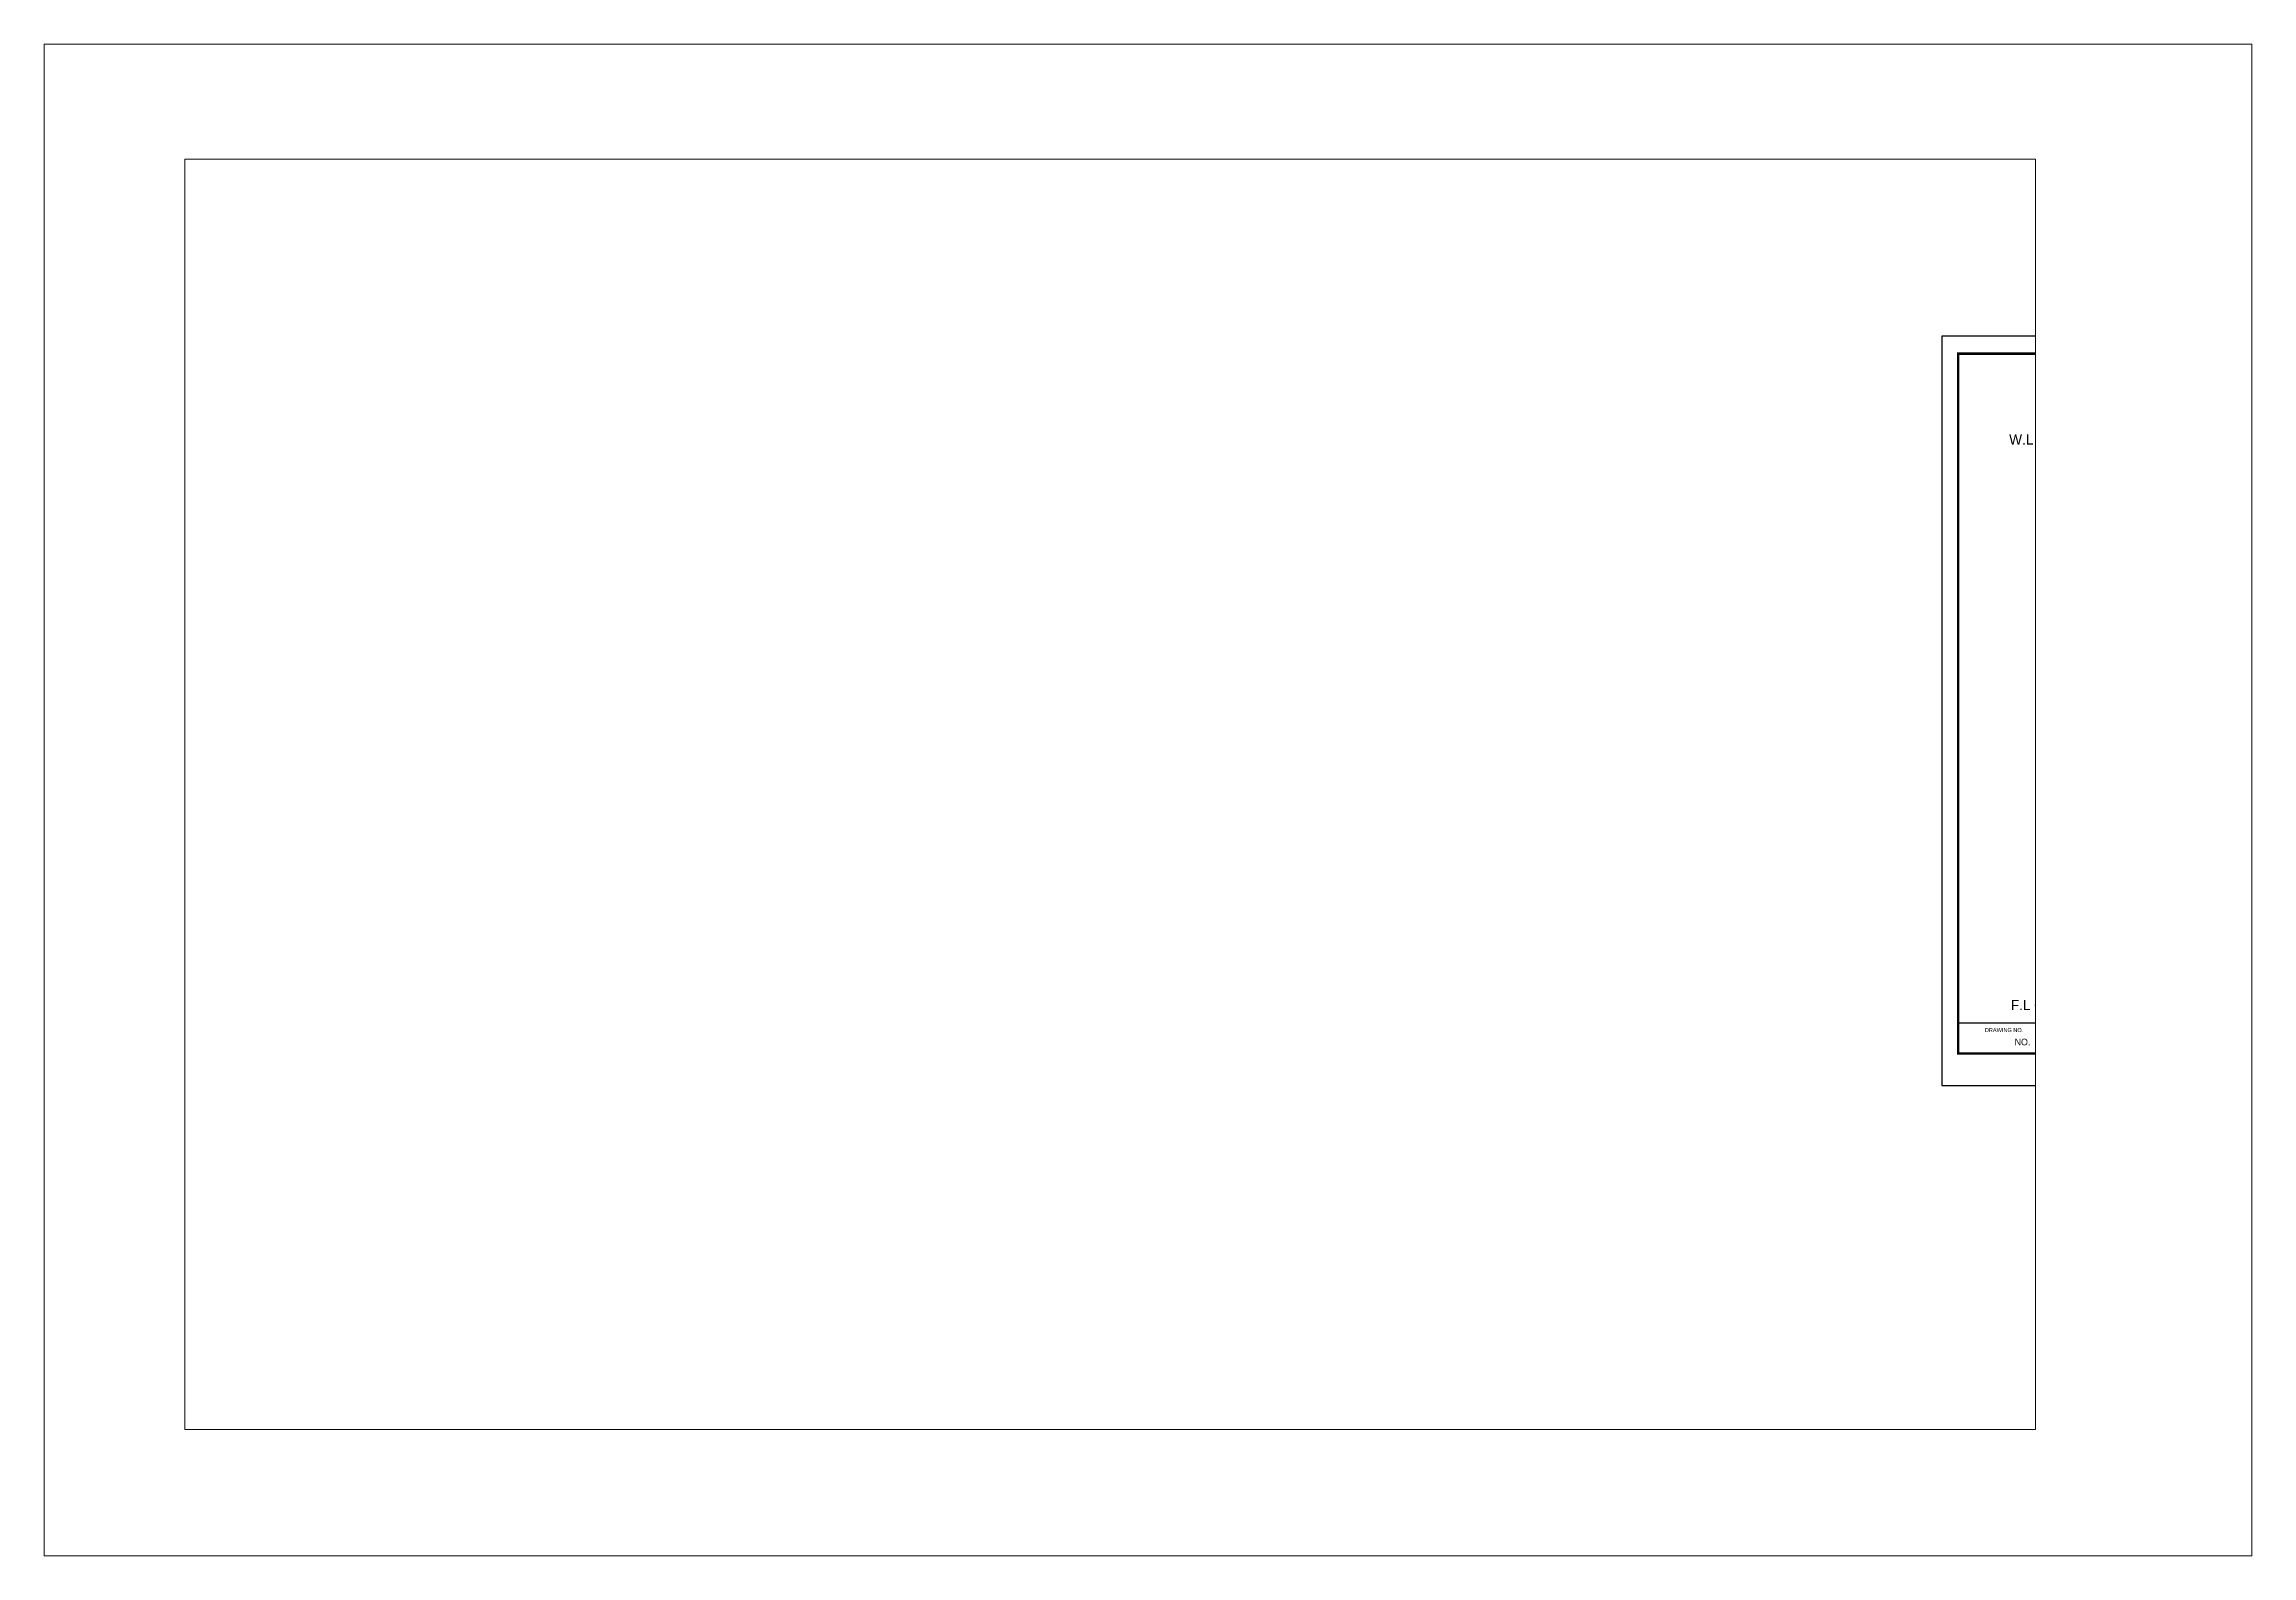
# Paper-space layout 'Layout1' of a CAD drawing. Header units: millimetres. Extents: x 29 to 258, y 20 to 177.
# The model-space entities are those that its viewports show. They can reach past a viewport. Long polylines and large blocks are cut down to what shows.
import ezdxf

# ---------------------------------------------------------------- set-up
doc = ezdxf.new("R2010")
doc.units = ezdxf.units.MM
doc.header["$LTSCALE"] = 3
doc.layers.add('DLB3013-CR2S_시공도$0$치수선', color=7, linetype='Continuous', lineweight=20)
doc.styles.add('DLB3013-CR2S_시공도$0$Daelim Dimension', font='')
doc.styles.get('DLB3013-CR2S_시공도$0$Daelim Dimension').set_extended_font_data('나눔고딕')

msp = doc.modelspace()

# ---------------------------------------------------------------- linework, layer by layer
at = {"ltscale": 0.5}
msp.add_line((7337.6, -407.81), (8046.51, -407.81), dxfattribs=at)
at = {"color": 5}
msp.add_line((7247.78, -1053.31), (8156.37, -1053.31), dxfattribs=at)
at = {"ltscale": 0.5}
msp.add_lwpolyline([(7229.64, -1122.59), (8358.04, -1122.59), (8358.04, -295.79), (7229.64, -295.79)], close=True, dxfattribs=at)
at = {"color": 5, "linetype": 'ByBlock', "lineweight": 200, "const_width": 2.6}
msp.add_lwpolyline([(7247.78, -1087.18), (8339.78, -1087.18), (8339.78, -314.98), (7247.78, -314.98)], close=True, dxfattribs=at)
at = {"layer": 'DLB3013-CR2S_시공도$0$치수선'}
msp.add_line((8047.81, -1033.73), (7332.44, -1033.73), dxfattribs=at)

# ---------------------------------------------------------------- texts
at = {"color": 5, "ltscale": 40, "style": 'DLB3013-CR2S_시공도$0$Daelim Dimension'}
msp.add_text('DRAWING NO.', height=4.453, dxfattribs=at).set_placement((7277.2, -1063.6))
at = {"insert": (7310.08, -1070.88), "char_height": 7.287, "width": 45.7148, "attachment_point": 1, "style": 'DLB3013-CR2S_시공도$0$Daelim Dimension'}
msp.add_mtext('NO.', dxfattribs=at)
at = {"layer": 'DLB3013-CR2S_시공도$0$치수선', "char_height": 11.25, "attachment_point": 3, "style": 'DLB3013-CR2S_시공도$0$Daelim Dimension'}
for s, insert in [('W.L', (7330.76, -404.06)), ('F.L', (7327.63, -1028.12))]:
    msp.add_mtext_dynamic_manual_height_columns(s, width=17.4109, gutter_width=12.5, heights=[0], dxfattribs=dict(at, insert=insert))

psp = doc.layouts.get("Layout1")

# ---------------------------------------------------------------- viewports
at = {"layer": '0'}
psp.add_viewport(center=(143.44, 98.18), size=(229.5, 157.0905), view_center_point=(884.78, -201.01), view_height=3010.4728, dxfattribs=at)
psp.add_viewport(center=(139.51, 98.78), size=(192.4, 132.015), view_center_point=(6311.79, -801.13), view_height=1401.7634, status=3, dxfattribs=at)

doc.saveas('drawing.dxf')
